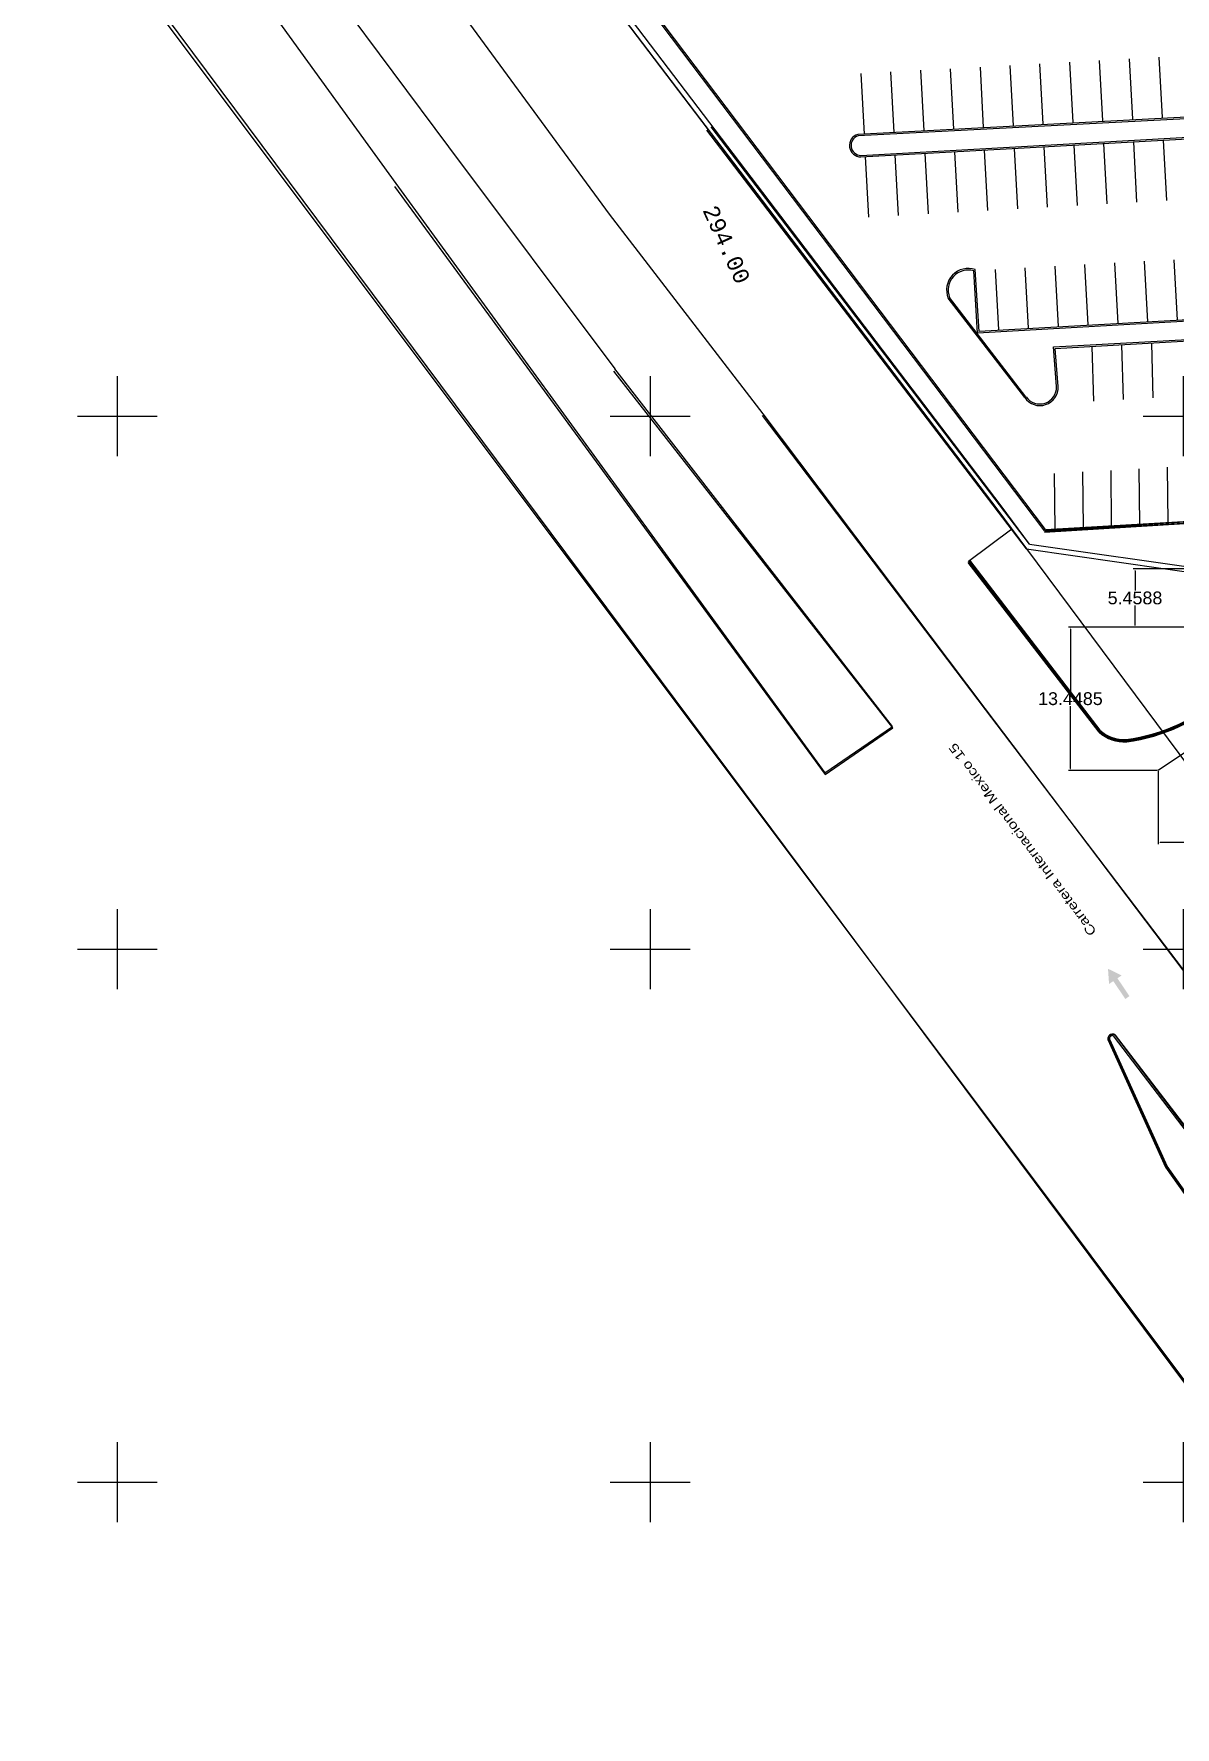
# Model space of a CAD drawing. Header units: millimetres. Extents: x 793 to 3159, y 750 to 2095.
# Drawn here: x 1019.2 to 1126.3, y 952.9 to 1111.7 of the extents above; entities that cross this region are included whole.
import ezdxf
from ezdxf.enums import TextEntityAlignment as Align

# ---------------------------------------------------------------- set-up
doc = ezdxf.new("R2010")
doc.units = ezdxf.units.MM
doc.linetypes.add('CONTINUA', pattern=[0])
for name, color, linetype in [('A-BANQUETA', 8, 'Continuous'), ('barda existente', 240, 'Continuous'), ('CURV01', 2, 'Continuous'), ('ESTACIONAMIENTO', 8, 'Continuous'), ('GUARNICIONES', 8, 'Continuous'), ('limite de carretera', 9, 'Continuous'), ('LINEAS DE PAVIEMENTOS', 9, 'Continuous'), ('poligono real existente', 210, 'Continuous'), ('RETUTM01', 8, 'Continuous'), ('VERTICES', 210, 'Continuous')]:
    doc.layers.add(name, color=color, linetype=linetype)
doc.styles.add('MONOTXT4', font='MONOTXT4.shx')
doc.styles.get("Standard").update_dxf_attribs({"font": 'arial.ttf'})
doc.styles.add('VERTICES', font='arial.ttf', dxfattribs={"height": 0.5})
doc.linetypes.add('RAYACONTDIAG', pattern='A,0.8,["/",Standard,S=0.08,R=0,X=0.025,Y=-0.04],0', length=0.8)
doc.dimstyles.get("Standard").update_dxf_attribs({"dimtxt": 1.2, "dimasz": 0.18, "dimexe": 0.18, "dimexo": 0.0625, "dimgap": 0.09, "dimtad": 0, "dimtih": 1, "dimtoh": 1, "dimdec": 4, "dimlfac": -1, "dimzin": 0, "dimdsep": 46, "dimtxsty": 'Standard', "dimcen": 0.09, "dimadec": 0, "dimazin": 0, "dimtfac": 1, "dimtdec": 4, "dimtofl": 0, "dimtmove": 0, "dimatfit": 3, "dimfxl": 1, "dimtolj": 1, "dimtzin": 0, "dimarcsym": 0})

# ---------------------------------------------------------------- blocks, each defined once
blk = doc.blocks.new('A$C6A1540C3')
at = {"layer": 'RETUTM01', "color": 8, "linetype": 'Continuous'}
for p, q in [((3.75, 7.5), (3.75, 0)), ((0, 3.75), (7.5, 3.75))]:
    blk.add_line(p, q, dxfattribs=at)
blk = doc.blocks.new('*D235')
at = {"layer": 'Defpoints', "color": 0, "lineweight": -2, "transparency": 16777216}
for p, q in [((1144.73, 1056.03), (1144.73, 1035.73)), ((1124.7, 1042.58), (1124.7, 1035.73)), ((1124.88, 1035.91), (1131.66, 1035.91)), ((1144.55, 1035.91), (1137.77, 1035.91))]:
    blk.add_line(p, q, dxfattribs=at)
at = {"layer": 'Defpoints', "color": 0, "transparency": 16777216}
for p in [(1144.73, 1056.09), (1124.7, 1042.64), (1124.7, 1035.91)]:
    blk.add_point(p, dxfattribs=at)
for points in [[(1124.88, 1035.94), (1124.88, 1035.88), (1124.7, 1035.91)], [(1144.55, 1035.94), (1144.55, 1035.88), (1144.73, 1035.91)]]:
    blk.add_solid(points, dxfattribs=at)
at = {"layer": 'Defpoints', "color": 0, "transparency": 16777216, "insert": (1134.71, 1035.91), "char_height": 1.2, "attachment_point": 5}
blk.add_mtext('\\A1;20.0392', dxfattribs=at)
blk = doc.blocks.new('*D237')
at = {"layer": 'Defpoints', "color": 0, "lineweight": -2, "transparency": 16777216}
for p, q in [((1144.67, 1056.09), (1116.29, 1056.09)), ((1116.47, 1055.91), (1116.47, 1050.07)), ((1116.47, 1042.82), (1116.47, 1048.67)), ((1124.63, 1042.64), (1116.29, 1042.64))]:
    blk.add_line(p, q, dxfattribs=at)
at = {"layer": 'Defpoints', "color": 0, "transparency": 16777216}
for p in [(1144.73, 1056.09), (1116.47, 1042.64), (1124.7, 1042.64)]:
    blk.add_point(p, dxfattribs=at)
for points in [[(1116.44, 1055.91), (1116.5, 1055.91), (1116.47, 1056.09)], [(1116.44, 1042.82), (1116.5, 1042.82), (1116.47, 1042.64)]]:
    blk.add_solid(points, dxfattribs=at)
at = {"layer": 'Defpoints', "color": 0, "transparency": 16777216, "insert": (1116.47, 1049.37), "char_height": 1.2, "attachment_point": 5}
blk.add_mtext('\\A1;13.4485', dxfattribs=at)
blk = doc.blocks.new('*D238')
at = {"layer": 'Defpoints', "color": 0, "lineweight": -2, "transparency": 16777216}
for p, q in [((1162.78, 1061.55), (1122.35, 1061.55)), ((1122.53, 1061.37), (1122.53, 1059.52)), ((1122.53, 1056.27), (1122.53, 1058.12)), ((1144.67, 1056.09), (1122.35, 1056.09))]:
    blk.add_line(p, q, dxfattribs=at)
at = {"layer": 'Defpoints', "color": 0, "transparency": 16777216}
for p in [(1162.84, 1061.55), (1122.53, 1056.09), (1144.73, 1056.09)]:
    blk.add_point(p, dxfattribs=at)
for points in [[(1122.5, 1061.37), (1122.56, 1061.37), (1122.53, 1061.55)], [(1122.5, 1056.27), (1122.56, 1056.27), (1122.53, 1056.09)]]:
    blk.add_solid(points, dxfattribs=at)
at = {"layer": 'Defpoints', "color": 0, "transparency": 16777216, "insert": (1122.53, 1058.82), "char_height": 1.2, "attachment_point": 5}
blk.add_mtext('\\A1;5.4588', dxfattribs=at)

msp = doc.modelspace()

# ---------------------------------------------------------------- hatches: boundary and pattern name
at = {"layer": 'VERTICES'}
msp.add_hatch(color=0, dxfattribs=at).paths.add_polyline_path([(1121.62102, 1021.20533), (1122.01198, 1021.46891), (1120.88234, 1023.14448), (1121.27881, 1023.41177), (1119.99561, 1024.03798), (1120.0949, 1022.6136), (1120.49137, 1022.88089)])

# ---------------------------------------------------------------- linework, layer by layer
at = {"layer": 'A-BANQUETA', "linetype": 'CONTINUA', "ltscale": 0.5}
for p, q in [((1112.36524, 1063.41754, 293.251), (1082.35939, 1102.71371, 293.42301)), ((1112.64062, 1063.88368, 293.24499), (1082.75768, 1103.01598, 293.42304)), ((1114.03463, 1064.98748, 293.46024), (1146.9057, 1067.01839, 293.61256)), ((1114.10549, 1065.14215, 293.46061), (1146.75292, 1067.15924, 293.61414)), ((1112.36524, 1063.41754, 293.251), (1137.20745, 1059.84578, 293.49656)), ((1112.64062, 1063.88368, 293.24499), (1137.50241, 1060.30915, 293.5)), ((1119.15307, 1046.24559, 293.05025), (1106.87602, 1062.1621, 293.13266)), ((1119.27184, 1046.3372, 293.08726), (1106.99479, 1062.25372, 293.13267))]:
    msp.add_line(p, q, dxfattribs=at)
for centre, radius, start, end in [((1119.24299, 1063.03314, 292.30377), 17.74325, 278.0519176, 311.5278676), ((1119.24299, 1063.03314, 292.22578), 17.89325, 278.0519105, 311.5278674), ((1121.52813, 1048.7897, 293.87457), 3.48044, 226.9681287, 273.6433271), ((1121.52813, 1048.7897, 292.38005), 3.33044, 226.9681287, 273.6433271)]:
    msp.add_arc(centre, radius, start, end, dxfattribs=at)
at = {"layer": 'barda existente', "linetype": 'Continuous', "ltscale": 10}
for p, q in [((1109.5674, 1067.16951, 293.572), (1055.37166, 1138.42562, 294.191)), ((1109.96823, 1067.4684, 293.572), (1055.76909, 1138.72901, 294.191)), ((1112.64193, 1063.88291, 293.702), (1109.96823, 1067.4684, 293.572)), ((1112.36524, 1063.41754, 293.70804), (1109.5674, 1067.16951, 293.572)), ((1112.36524, 1063.41754, 293.70367), (1137.20615, 1059.8466, 293.50183)), ((1112.64193, 1063.88291, 293.702), (1137.50241, 1060.30915, 293.5))]:
    msp.add_line(p, q, dxfattribs=at)
at = {"layer": 'Defpoints', "color": 40, "true_color": 0xfaa21b}
msp.add_line((1144.73447, 1056.09121), (1124.69531, 1042.64272), dxfattribs=at)
at = {"layer": 'ESTACIONAMIENTO'}
for p, q in [((1111.12711, 1103.1181, 293.77039), (1110.81592, 1108.78598, 293.82339)), ((1113.9229, 1103.27159, 293.77039), (1113.61171, 1108.93948, 293.82339)), ((1116.71869, 1103.42509, 293.77039), (1116.4075, 1109.09298, 293.82339)), ((1119.51448, 1103.57859, 293.77039), (1119.20329, 1109.24648, 293.82339)), ((1122.31027, 1103.73209, 293.77039), (1121.99908, 1109.39998, 293.82339)), ((1125.10606, 1103.88559, 293.77039), (1124.79487, 1109.55348, 293.82339)), ((1097.14838, 1102.34666, 293.77035), (1096.83719, 1108.01454, 293.82335)), ((1099.94417, 1102.50016, 293.77035), (1099.63298, 1108.16804, 293.82335)), ((1102.73987, 1102.65523, 293.77037), (1102.42869, 1108.32312, 293.82337)), ((1105.53566, 1102.80873, 293.77037), (1105.22448, 1108.47662, 293.82337)), ((1108.33145, 1102.96223, 293.77037), (1108.02026, 1108.63012, 293.82337)), ((1108.73649, 1095.17593, 294.15898), (1108.4253, 1100.84381, 294.21198)), ((1111.53215, 1095.33179, 294.159), (1111.22096, 1100.99968, 294.212)), ((1114.32794, 1095.48529, 294.159), (1114.01675, 1101.15317, 294.212)), ((1117.12373, 1095.63879, 294.159), (1116.81254, 1101.30667, 294.212)), ((1119.91951, 1095.79229, 294.159), (1119.60833, 1101.46017, 294.212)), ((1122.7153, 1095.94579, 294.159), (1122.40412, 1101.61367, 294.212)), ((1125.51109, 1096.09929, 294.159), (1125.19991, 1101.76717, 294.212)), ((1097.55342, 1094.56035, 294.15896), (1097.24223, 1100.22824, 294.21196)), ((1100.34921, 1094.71385, 294.15896), (1100.03802, 1100.38174, 294.21196)), ((1103.14491, 1094.86893, 294.15898), (1102.83372, 1100.53681, 294.21198)), ((1105.9407, 1095.02243, 294.15898), (1105.62951, 1100.69031, 294.21198)), ((1112.55032, 1084.12389, 293.917), (1112.23913, 1089.79178, 293.97)), ((1115.3461, 1084.27739, 293.917), (1115.03492, 1089.94528, 293.97)), ((1118.14189, 1084.43089, 293.917), (1117.83071, 1090.09878, 293.97)), ((1120.93768, 1084.58439, 293.917), (1120.6265, 1090.25228, 293.97)), ((1123.73347, 1084.73789, 293.917), (1123.42228, 1090.40578, 293.97)), ((1126.52926, 1084.89139, 293.917), (1126.21807, 1090.55928, 293.97)), ((1109.75453, 1083.9704, 293.917), (1109.44334, 1089.63828, 293.97)), ((1118.47403, 1082.429, 293.848), (1118.62039, 1077.28794, 293.8145)), ((1121.27071, 1082.58538, 293.8485), (1121.41707, 1077.44432, 293.815)), ((1124.0674, 1082.74176, 293.849), (1124.21375, 1077.6007, 293.8155)), ((1117.59989, 1070.64032, 294.2129), (1117.65768, 1065.44074, 294.2129)), ((1120.24835, 1070.79651, 294.15845), (1120.30614, 1065.59693, 294.15845)), ((1122.89681, 1070.95271, 294.10401), (1122.9546, 1065.75312, 294.10401)), ((1125.54528, 1071.1089, 294.04956), (1125.60307, 1065.90932, 294.04956)), ((1114.95142, 1070.48413, 294.26734), (1115.00921, 1065.28455, 294.26734))]:
    msp.add_line(p, q, dxfattribs=at)
at = {"layer": 'GUARNICIONES'}
for p, q in [((1114.06653, 1065.07869, 293.45057), (1046.97479, 1153.86878, 294.71526)), ((1141.88503, 1104.54624, 294.22385), (1096.54733, 1102.16488, 293.76418)), ((1096.81362, 1100.34611, 293.80004), (1141.95369, 1102.83724, 294.21188)), ((1107.75414, 1083.67389, 293.80711), (1107.40129, 1089.51559, 293.76376)), ((1112.3021, 1077.70562, 293.548), (1105.1348, 1087.01717, 293.65382)), ((1143.46199, 1085.67099, 293.91747), (1107.75414, 1083.67389, 293.80553)), ((1114.87268, 1082.37786, 293.65604), (1146.58641, 1084.15119, 293.85396)), ((1115.17635, 1078.64576, 293.614), (1114.87268, 1082.37786, 293.65884)), ((1114.06653, 1065.07869, 293.46211), (1146.94316, 1067.01758, 293.61467)), ((1106.90001, 1062.27336, 293.135), (1110.96053, 1065.30129, 293.251)), ((1119.25148, 1046.41382, 293.089), (1107.01904, 1062.36464, 293.135)), ((1120.12619, 1017.44429, 293.08284), (1125.53194, 1005.4864, 292.987)), ((1120.48805, 1017.76038, 293.02123), (1148.86806, 980.38462, 292.262)), ((1125.51778, 1005.51114, 292.987), (1144.88117, 978.09175, 292.374))]:
    msp.add_line(p, q, dxfattribs=at)
for centre, radius, start, end in [((1096.82075, 1101.27604, 293.8), 0.92995, 107.0985007, 269.5605577), ((1106.87788, 1087.71316, 293.763), 1.87689, 73.8072608, 201.7662434), ((1113.60196, 1078.59541, 293.548), 1.57502, 214.6704106, 2.0767138), ((1119.26937, 1063.10977, 293.013), 17.74325, 277.891521, 311.367471), ((1121.51463, 1048.85999, 293.052), 3.33044, 226.8077321, 273.4829305), ((1120.42028, 1017.47278, 293.083), 0.29547, 76.7403322, 185.5328432)]:
    msp.add_arc(centre, radius, start, end, dxfattribs=at)
at = {"layer": 'limite de carretera'}
for p, q in [((1036.63199, 1144.67835, 295.21), (1073.19581, 1094.8364, 294.071)), ((1029.22052, 1139.99278, 295.394), (1058.13816, 1101.12888, 294.65)), ((1026.4137, 1134.72177, 295.418), (1053.1835, 1097.69867, 294.705)), ((1019.43963, 1129.68964, 295.418), (1118.21347, 997.19535, 292.79)), ((1058.13816, 1101.12888, 294.65), (1073.72529, 1080.30436, 294.292)), ((1053.1835, 1097.69867, 294.705), (1093.43903, 1042.40881, 293.633)), ((1073.19581, 1094.8364, 294.071), (1087.62577, 1076.11045, 293.96)), ((1099.78447, 1046.75919, 293.608), (1073.72529, 1080.30436, 294.292)), ((1087.62577, 1076.11045, 293.96), (1108.45336, 1048.45874, 293.388)), ((1108.45336, 1048.45874, 293.388), (1145.40439, 999.56333, 292.318)), ((1093.43903, 1042.40881, 293.633), (1099.78447, 1046.75919, 293.608)), ((1119.98035, 1017.40276, 293.083), (1125.39525, 1005.42461, 292.987)), ((1120.5786, 1017.88918, 293.022), (1148.98752, 980.47533, 292.262)), ((1125.39525, 1005.42461, 292.987), (1144.75865, 978.00523, 292.374)), ((1118.21347, 997.19535, 292.79), (1196.35409, 892.23133, 290.776))]:
    msp.add_line(p, q, dxfattribs=at)
at = {"layer": 'limite de carretera', "extrusion": (-6.10067e-05, -9.6615e-06, 1)}
for p, q in [((1019.22711, 1129.33325, 295.41096), (1118.37163, 997.11602, 292.78773)), ((1019.22711, 1129.33325, 295.41096), (1118.37163, 997.11602, 292.78773)), ((1053.06045, 1097.43688, 294.69971), (1093.47066, 1042.25994, 293.62965)), ((1053.06045, 1097.43688, 294.69971), (1093.47066, 1042.25994, 293.62965)), ((1099.80391, 1046.62807, 293.60508), (1073.65087, 1080.10015, 294.2878)), ((1099.80391, 1046.62807, 293.60508), (1073.65087, 1080.10015, 294.2878)), ((1087.56307, 1075.94518, 293.95661), (1108.46802, 1048.35188, 293.38562)), ((1087.56307, 1075.94518, 293.95661), (1108.46802, 1048.35188, 293.38562)), ((1108.46802, 1048.35188, 293.38562), (1145.55585, 999.56012, 292.31741)), ((1108.46802, 1048.35188, 293.38562), (1145.55585, 999.56012, 292.31741)), ((1093.47066, 1042.25994, 293.62965), (1099.80391, 1046.62807, 293.60508)), ((1093.47066, 1042.25994, 293.62965), (1099.80391, 1046.62807, 293.60508)), ((1120.08192, 1017.32829, 293.08103), (1125.53034, 1005.36535, 292.98525)), ((1120.08192, 1017.32829, 293.08103), (1125.53034, 1005.36535, 292.98525)), ((1120.67881, 1017.81638, 293.02007), (1149.1924, 980.48222, 292.26145)), ((1120.67881, 1017.81638, 293.02007), (1149.1924, 980.48222, 292.26145)), ((1125.53034, 1005.36535, 292.98525), (1144.97045, 978.00029, 292.37317)), ((1125.53034, 1005.36535, 292.98525), (1144.97045, 978.00029, 292.37317)), ((1118.37163, 997.11602, 292.78773), (1196.80592, 892.37118, 290.7775)), ((1118.37163, 997.11602, 292.78773), (1196.80592, 892.37118, 290.7775))]:
    msp.add_line(p, q, dxfattribs=at)
at = {"layer": 'limite de carretera'}
msp.add_arc((1120.42028, 1017.47278, 293.083), 0.44547, 69.1827655, 189.0437537, dxfattribs=at)
at = {"layer": 'limite de carretera', "extrusion": (-6.10067e-05, -9.6615e-06, 1)}
msp.add_arc((1120.53953, 1017.40238, 293.00287), 0.44547, 69.3431621, 189.2041503, dxfattribs=at)
msp.add_arc((1120.53953, 1017.40238, 293.00287), 0.44547, 69.3431621, 189.2041503, dxfattribs=at)
at = {"layer": 'LINEAS DE PAVIEMENTOS'}
for p, q in [((1114.13782, 1065.23316, 293.45148), (1047.10846, 1153.94069, 294.715)), ((1141.89183, 1104.6968, 294.224), (1096.52165, 1102.31374, 293.764)), ((1096.81736, 1100.19609, 293.8), (1141.97464, 1102.68817, 294.212)), ((1107.89486, 1083.832, 293.806), (1107.54482, 1089.62717, 293.763)), ((1112.18324, 1077.61413, 293.548), (1105.00348, 1086.94187, 293.654)), ((1143.304, 1085.81239, 293.917), (1107.89486, 1083.832, 293.806)), ((1115.03467, 1082.23668, 293.657), (1146.44085, 1083.99282, 293.853)), ((1115.32585, 1078.65793, 293.614), (1115.03467, 1082.23668, 293.657)), ((1114.13782, 1065.23316, 293.46249), (1146.79078, 1067.15885, 293.614)), ((1119.13245, 1046.32254, 293.089), (1106.90001, 1062.27336, 293.135))]:
    msp.add_line(p, q, dxfattribs=at)
for centre, radius, start, end in [((1096.82075, 1101.27604, 293.8), 1.07995, 106.0786854, 269.8198575), ((1106.87788, 1087.71316, 293.763), 2.02689, 70.7891063, 202.3664787), ((1113.60196, 1078.59541, 293.548), 1.72502, 214.6704106, 2.0767138), ((1119.26937, 1063.10977, 293.013), 17.89325, 277.891521, 311.367471), ((1121.51463, 1048.85999, 293.052), 3.48044, 226.8077321, 273.4829305)]:
    msp.add_arc(centre, radius, start, end, dxfattribs=at)
at = {"layer": 'poligono real existente', "linetype": 'RAYACONTDIAG', "elevation": 293.251}
msp.add_lwpolyline([(1055.37166, 1138.42562), (1109.5674, 1067.16951), (1112.36524, 1063.41754), (1148.03728, 1015.48678), (1150.55876, 1012.12127), (1195.38998, 953.54068), (1226.62171, 912.33106), (1239.42446, 895.99844), (1246.50946, 888.50967), (1253.87555, 881.25301), (1286.05184, 855.41673), (1294.59981, 849.47316), (1303.20501, 843.77574), (1311.87785, 838.04777), (1320.8075, 832.74745), (1329.87651, 827.81192), (1332.03838, 826.86341), (1343.18162, 821.07729)], dxfattribs=at)

# ---------------------------------------------------------------- block references
at = {"layer": 'poligono real existente'}
for p in [(1023.30715, 1072.1269), (1073.30715, 1072.1269), (1123.30715, 1072.1269), (1023.30715, 1022.1269), (1073.30715, 1022.1269), (1123.30715, 1022.1269), (1023.30715, 972.1269), (1073.30715, 972.1269), (1123.30715, 972.1269)]:
    msp.add_blockref('A$C6A1540C3', p, dxfattribs=at)

# ---------------------------------------------------------------- texts
at = {"layer": 'CURV01', "color": 2, "style": 'MONOTXT4'}
msp.add_text('294.00', height=1.5, rotation=294.30567, dxfattribs=at).set_placement((1084.21543, 1091.97909, 294), align=Align.MIDDLE)
msp.add_text('294.00', height=1.5, rotation=294.30567, dxfattribs=at).set_placement((1084.21543, 1091.97909, 294), align=Align.MIDDLE)
at = {"layer": 'VERTICES', "color": 0, "style": 'VERTICES', "width": 1.221414}
msp.add_text('Carretera Internacional Mexico 15', height=0.864, rotation=126.7932652, dxfattribs=at).set_placement((1118.96778, 1027.52423))

# ---------------------------------------------------------------- dimensions: what is measured, and where the dimension line sits
at = {"layer": 'Defpoints', "color": 5}
for base, p1, p2, picture, middle in [((1122.52599, 1056.09121), (1162.83976, 1061.55), (1144.73447, 1056.09121), '*D238', (1122.52599, 1058.8206)), ((1116.47132, 1042.64272), (1144.73447, 1056.09121), (1124.69531, 1042.64272), '*D237', (1116.47132, 1049.36696))]:
    dim = msp.add_linear_dim(base=base, p1=p1, p2=p2, angle=90, dimstyle='Standard', dxfattribs=at)
    dim.commit()
    dim.dimension.update_dxf_attribs({"geometry": picture, "text_midpoint": middle})
at = {"layer": 'Defpoints', "color": 1}
dim = msp.add_linear_dim(base=(1124.69531, 1035.9115), p1=(1144.73447, 1056.09121), p2=(1124.69531, 1042.64272), dimstyle='Standard', dxfattribs=at)
dim.commit()
dim.dimension.update_dxf_attribs({"geometry": '*D235', "text_midpoint": (1134.71489, 1035.9115)})

doc.saveas('drawing.dxf')
